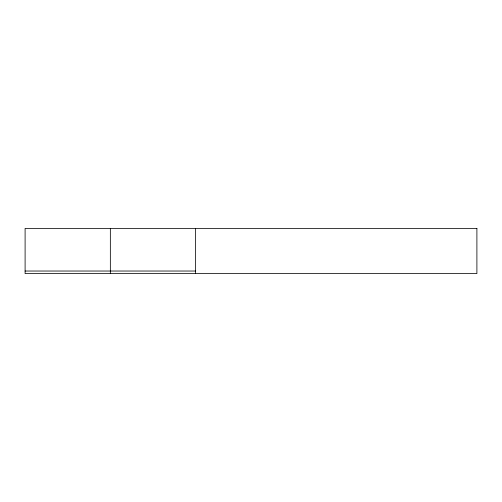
<?xml version="1.0" encoding="UTF-8"?>
<svg xmlns="http://www.w3.org/2000/svg" width="502" height="502" viewBox="0 0 502 502"><rect width="100%" height="100%" fill="white"/><g stroke="black" fill="none" stroke-linecap="round" stroke-linejoin="round"><path stroke-width="0.75" d="M25.1 271.03L195.592 271.03M195.592 228.41L195.592 273.59M110.346 228.41L110.346 273.59M476.9 228.41L25.1 228.41L25.1 273.59L476.9 273.59L476.9 228.41"/></g></svg>
